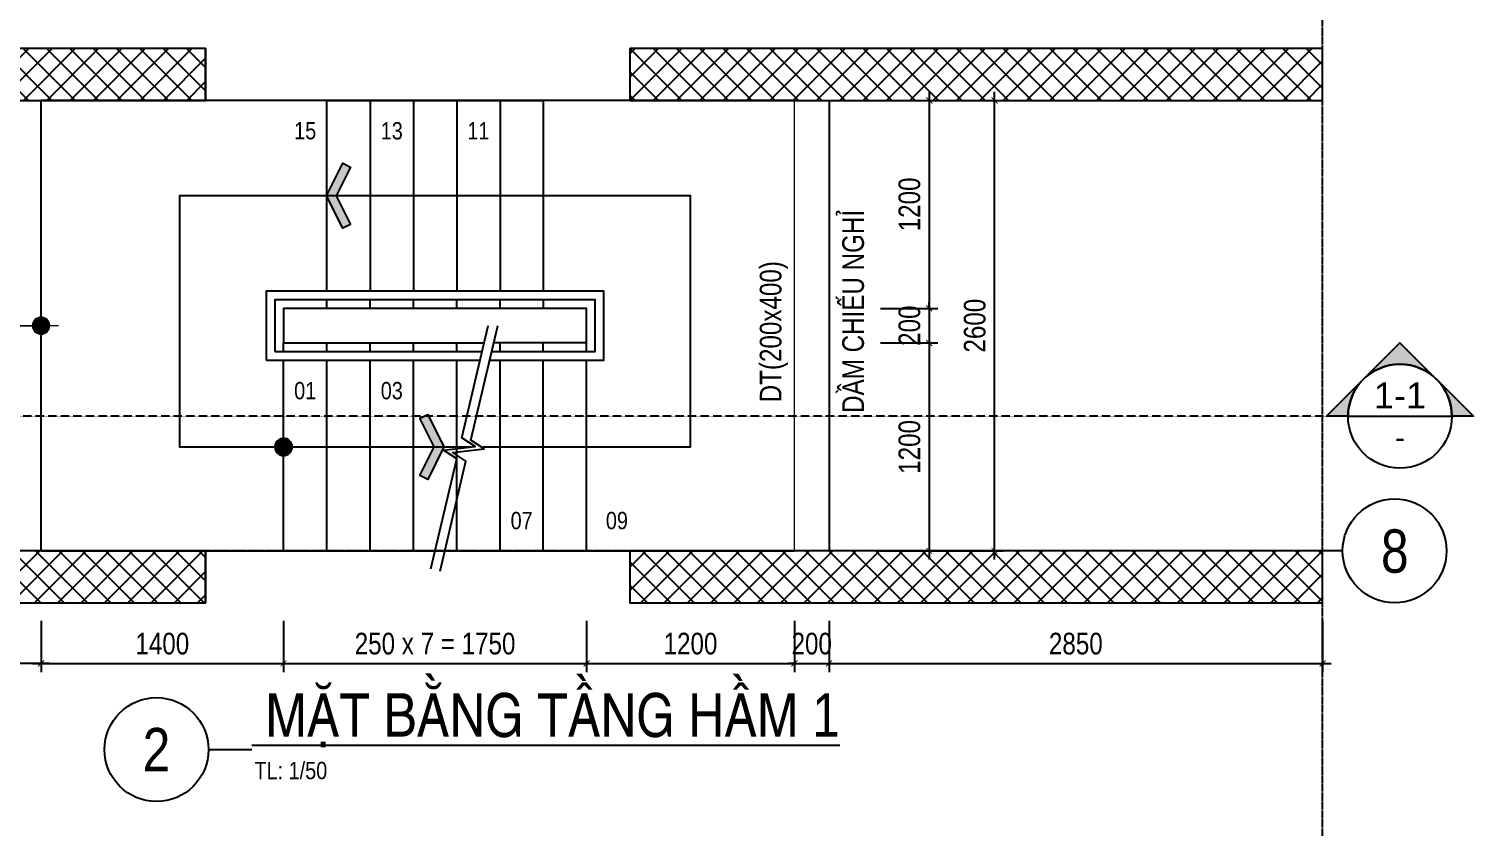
# Model space of a CAD drawing. Header units: millimetres. Extents: x 379264 to 1158416, y -283062 to 356890.
# Drawn here: x 656023 to 664346, y -25424 to -20815 of the extents above; entities that cross this region are included whole.
import ezdxf
from ezdxf.enums import TextEntityAlignment as Align

# ---------------------------------------------------------------- set-up
doc = ezdxf.new("R2010")
doc.units = ezdxf.units.MM
for name, pattern in [('BLOCK A - CHI TIET THANG 1$0$$0$HIDDEN', [0.375, 0.25, -0.125]), ('CENTER', [2, 1.25, -0.25, 0.25, -0.25]), ('HIDDEN', [9.525, 6.35, -3.175])]:
    doc.linetypes.add(name, pattern=pattern)
for name, color, linetype, lineweight in [("'S_General_Hidden_1 Thin", 1, 'HIDDEN', 18), ('MB Ham 1$0$Net Thay khac', 30, 'Continuous', 15), ('tam cap ram', 8, 'Continuous', 5)]:
    doc.layers.add(name, color=color, linetype=linetype, lineweight=lineweight)
for name, color, linetype in [('01PM. TEXT A', 3, 'Continuous'), ('03PM. TEXT C', 1, 'Continuous'), ('05PM. FRAME', 4, 'Continuous'), ('07PM. WACO', 6, 'Continuous'), ('11PM. DIM', 2, 'Continuous'), ('12PM. GRID', 8, 'CENTER'), ('13PM. HATCH', 8, 'Continuous'), ('BLOCK A - CHI TIET THANG 1$0$Dim 50', 1, 'Continuous'), ('BLOCK A - CHI TIET THANG 1$0$Ky hieu Truc', 1, 'Continuous'), ('BLOCK A - CHI TIET THANG 1$0$Number Step', 94, 'Continuous'), ('MB_Cot tang 1$0$Concrete Line', 6, 'Continuous')]:
    doc.layers.add(name, color=color, linetype=linetype)
doc.styles.add('[PMDC2013]STYLE', font='arial.ttf', dxfattribs={"width": 0.8})
doc.styles.add('BLOCK A - CHI TIET THANG 1$0$$0$Title Block Bold', font='VHELVEB_0.TTF')
doc.styles.add('BLOCK A - CHI TIET THANG 1$0$VNI-HelveC', font='VHELVCN_0.TTF')
doc.styles.add('BLOCK A - CHI TIET THANG 1$0$VNI-HelveCB', font='VHELVCB_0.TTF')
doc.dimstyles.new('BLOCK A - CHI TIET THANG 1$0$Dim 50 (A1-A2)', dxfattribs={"dimscale": 50, "dimtxt": 2.5, "dimasz": 0.7, "dimexe": 1, "dimexo": 1, "dimgap": 1, "dimtad": 1, "dimdec": 0, "dimzin": 12, "dimdsep": 46, "dimtxsty": '[PMDC2013]STYLE', "dimblk": 'ARCHTICK', "dimcen": 0, "dimdle": 1, "dimclrd": 2, "dimclre": 2, "dimclrt": 4, "dimadec": 0, "dimazin": 0, "dimtfac": 1, "dimtdec": 0, "dimtix": 1, "dimtmove": 2, "dimatfit": 3, "dimldrblk": 'ARCHTICK', "dimfxl": 1, "dimtolj": 1, "dimtzin": 0, "dimarcsym": 0})
pattern_1 = [(45, (3500, -200), (-67.352, 67.352), []), (135, (3500, -200), (-67.352, -67.352), [])]

# ---------------------------------------------------------------- blocks, each defined once
blk = doc.blocks.new('*U299')
at = {"layer": '13PM. HATCH'}
h = blk.add_hatch(dxfattribs=at)
h.set_pattern_fill('ANSI37', color=256, scale=30, style=0)
h.set_pattern_definition(pattern_1)
h.paths.add_polyline_path([(-250, 50), (-250, -250), (3750, -250), (3750, 50)])
at = {"layer": '07PM. WACO'}
blk.add_lwpolyline([(-250, 50), (-250, -250), (3750, -250), (3750, 50)], close=True, dxfattribs=at)
blk = doc.blocks.new('BLOCK A - CHI TIET THANG 1$0$HTT-Title')
at = {"lineweight": -2}
blk.add_line((6, 0), (11, 0), dxfattribs=at)
at = {"linetype": 'ByBlock', "lineweight": -2}
blk.add_circle((0, 0), 6, dxfattribs=at)
at = {"linetype": 'ByBlock', "lineweight": -2, "style": 'BLOCK A - CHI TIET THANG 1$0$VNI-HelveCB'}
blk.add_attdef('DWG.NAME', text='', height=5, dxfattribs=at).set_placement((11, 0), align=Align.BOTTOM_LEFT)
blk.add_attdef('NUMBER', text='', height=5, dxfattribs=at).set_placement((0, 0), align=Align.MIDDLE_CENTER)
at = {"linetype": 'ByBlock', "lineweight": -2, "style": 'BLOCK A - CHI TIET THANG 1$0$VNI-HelveC'}
blk.add_attdef('SCALE', text='', height=2, dxfattribs=at).set_placement((11.32, -1.41), align=Align.TOP_LEFT)
blk = doc.blocks.new('BLOCK A - CHI TIET THANG 1$0$HTT-Grid')
at = {"layer": '05PM. FRAME', "linetype": 'ByBlock', "lineweight": -2}
blk.add_line((0, -2.5), (0, 0), dxfattribs=at)
blk.add_circle((0, -8.5), 6, dxfattribs=at)
at = {"layer": '03PM. TEXT C', "linetype": 'ByBlock', "lineweight": -2, "style": '[PMDC2013]STYLE', "width": 0.8}
blk.add_attdef('GRID', text='', height=5, dxfattribs=at).set_placement((0, -8.5), align=Align.MIDDLE)
blk = doc.blocks.new('_ArchTick')
at = {"color": 0, "linetype": 'ByBlock', "const_width": 0.15}
blk.add_lwpolyline([(-0.5, -0.5), (0.5, 0.5)], dxfattribs=at)
blk = doc.blocks.new('*D346')
at = {"layer": '11PM. DIM', "color": 2, "lineweight": -2, "transparency": 16777216}
for p, q in [((661599.1, -23878.8), (661599.1, -21178.8)), ((661249.1, -21228.8), (661649.1, -21228.8)), ((661249.1, -23828.8), (661649.1, -23828.8))]:
    blk.add_line(p, q, dxfattribs=at)
at = {"layer": 'Defpoints', "color": 0, "transparency": 16777216}
for p in [(661199.1, -21228.8), (661599.1, -21228.8), (661199.1, -23828.8)]:
    blk.add_point(p, dxfattribs=at)
at = {"layer": '11PM. DIM', "color": 2, "lineweight": -2, "transparency": 16777216, "xscale": 35, "yscale": 35, "zscale": 35}
for p, rotation in [((661599.1, -21228.8), 90), ((661599.1, -23828.8), 270)]:
    blk.add_blockref('_ArchTick', p, dxfattribs=dict(at, rotation=rotation))
at = {"layer": '11PM. DIM', "color": 4, "transparency": 16777216, "insert": (661485.3, -22528.8), "char_height": 125, "attachment_point": 5, "rotation": 90, "style": '[PMDC2013]STYLE'}
blk.add_mtext('\\A1;2600', dxfattribs=at)
blk = doc.blocks.new('*U393')
h = blk.add_hatch(color=256)
edge = h.paths.add_edge_path()
edge.add_line((-600, 0), (-849, 0))
edge.add_line((-849, 0), (0, 849))
edge.add_line((0, 849), (849, 0))
edge.add_line((849, 0), (600, 0))
edge.add_arc((0, 0), 600, 360, 540)
at = {"linetype": 'BLOCK A - CHI TIET THANG 1$0$$0$HIDDEN', "ltscale": 10}
blk.add_line((-600, 0), (-22625, 0), dxfattribs=at)
blk.add_line((-600, 0), (600, 0))
blk.add_lwpolyline([(-600, 0), (-849, 0), (0, 849), (849, 0), (600, 0, 1)], format="xyb", close=True)
blk.add_circle((0, 0), 600)
at = {"style": 'BLOCK A - CHI TIET THANG 1$0$$0$Title Block Bold', "flags": 8}
blk.add_attdef('VIEWNUMBER', text='', height=300, dxfattribs=at).set_placement((0, 0), align=Align.BOTTOM_CENTER)
blk.add_attdef('DRAWINGREFERENCE', text='', height=250, dxfattribs=at).set_placement((0, -120), align=Align.TOP_CENTER)
blk = doc.blocks.new('MB Ham 1$0$Arrow 60')
at = {"linetype": 'ByBlock', "lineweight": -2}
h = blk.add_hatch(color=0, dxfattribs=at)
h.paths.add_polyline_path([(1.875, 0.938), (1.651, 1.385), (0, 0.559), (-1.651, 1.385), (-1.875, 0.938), (0, 0)], flags=17)
h.paths.add_polyline_path([(1.651, 1.385), (1.875, 0.938), (0, 0), (-1.875, 0.938), (-1.651, 1.385), (0, 0.559)])
blk.add_hatch(color=0, dxfattribs=at).paths.add_polyline_path([(1.651, 1.385), (1.875, 0.938), (0, 0), (-1.875, 0.938), (-1.651, 1.385), (0, 0.559)])
at = {"color": 0, "linetype": 'ByBlock', "lineweight": -2}
blk.add_lwpolyline([(1.651, 1.385), (1.875, 0.938), (0, 0), (-1.875, 0.938), (-1.651, 1.385), (0, 0.559)], close=True, dxfattribs=at)
blk = doc.blocks.new('MB Ham 1$0$Dot')
at = {"linetype": 'ByBlock', "lineweight": -2}
h = blk.add_hatch(color=0, dxfattribs=at)
edge = h.paths.add_edge_path()
edge.add_arc((0, 0), 0.5, 0, 360)
at = {"color": 0, "linetype": 'ByBlock', "lineweight": -2}
blk.add_line((0, -1), (0, 1), dxfattribs=at)
blk.add_circle((0, 0), 0.5, dxfattribs=at)
blk = doc.blocks.new('*D347')
at = {"layer": 'BLOCK A - CHI TIET THANG 1$0$Dim 50', "color": 2, "lineweight": -2, "transparency": 16777216}
for p, q in [((661221.9, -21178.8), (661221.9, -22478.8)), ((660939.9, -21228.8), (661271.9, -21228.8)), ((660939.9, -22428.8), (661271.9, -22428.8))]:
    blk.add_line(p, q, dxfattribs=at)
at = {"layer": 'Defpoints', "color": 0, "transparency": 16777216}
for p in [(660889.9, -21228.8), (660889.9, -22428.8), (661221.9, -22428.8)]:
    blk.add_point(p, dxfattribs=at)
at = {"layer": 'BLOCK A - CHI TIET THANG 1$0$Dim 50', "color": 2, "lineweight": -2, "transparency": 16777216, "xscale": 35, "yscale": 35, "zscale": 35}
for p, rotation in [((661221.9, -21228.8), 90), ((661221.9, -22428.8), 270)]:
    blk.add_blockref('_ArchTick', p, dxfattribs=dict(at, rotation=rotation))
at = {"layer": 'BLOCK A - CHI TIET THANG 1$0$Dim 50', "color": 4, "transparency": 16777216, "insert": (661108.1, -21828.8), "char_height": 125, "attachment_point": 5, "rotation": 90, "style": '[PMDC2013]STYLE'}
blk.add_mtext('\\A1;1200', dxfattribs=at)
blk = doc.blocks.new('*D348')
at = {"layer": 'BLOCK A - CHI TIET THANG 1$0$Dim 50', "color": 2, "lineweight": -2, "transparency": 16777216}
for p, q in [((660939.9, -22428.8), (661271.9, -22428.8)), ((661221.9, -22428.8), (661221.9, -22393.8)), ((661221.9, -22428.8), (661221.9, -22628.8)), ((660939.9, -22628.8), (661271.9, -22628.8)), ((661221.9, -22628.8), (661221.9, -22663.8))]:
    blk.add_line(p, q, dxfattribs=at)
at = {"layer": 'Defpoints', "color": 0, "transparency": 16777216}
for p in [(660889.9, -22428.8), (660889.9, -22628.8), (661221.9, -22628.8)]:
    blk.add_point(p, dxfattribs=at)
at = {"layer": 'BLOCK A - CHI TIET THANG 1$0$Dim 50', "color": 2, "lineweight": -2, "transparency": 16777216, "xscale": 35, "yscale": 35, "zscale": 35}
for p, rotation in [((661221.9, -22428.8), 270), ((661221.9, -22628.8), 90)]:
    blk.add_blockref('_ArchTick', p, dxfattribs=dict(at, rotation=rotation))
at = {"layer": 'BLOCK A - CHI TIET THANG 1$0$Dim 50', "color": 4, "transparency": 16777216, "insert": (661108.1, -22528.8), "char_height": 125, "attachment_point": 5, "rotation": 90, "style": '[PMDC2013]STYLE'}
blk.add_mtext('\\A1;200', dxfattribs=at)
blk = doc.blocks.new('*D349')
at = {"layer": 'BLOCK A - CHI TIET THANG 1$0$Dim 50', "color": 2, "lineweight": -2, "transparency": 16777216}
for p, q in [((656093.5, -24232.5), (656093.5, -24528.8)), ((657493.5, -24232.5), (657493.5, -24528.8)), ((656043.5, -24478.8), (657543.5, -24478.8))]:
    blk.add_line(p, q, dxfattribs=at)
at = {"layer": 'Defpoints', "color": 0, "transparency": 16777216}
for p in [(656093.5, -24182.5), (657493.5, -24182.5), (657493.5, -24478.8)]:
    blk.add_point(p, dxfattribs=at)
at = {"layer": 'BLOCK A - CHI TIET THANG 1$0$Dim 50', "color": 2, "lineweight": -2, "transparency": 16777216, "xscale": 35, "yscale": 35, "zscale": 35, "rotation": 180}
blk.add_blockref('_ArchTick', (656093.5, -24478.8), dxfattribs=at)
at = {"layer": 'BLOCK A - CHI TIET THANG 1$0$Dim 50', "color": 2, "lineweight": -2, "transparency": 16777216, "xscale": 35, "yscale": 35, "zscale": 35}
blk.add_blockref('_ArchTick', (657493.5, -24478.8), dxfattribs=at)
at = {"layer": 'BLOCK A - CHI TIET THANG 1$0$Dim 50', "color": 4, "transparency": 16777216, "insert": (656793.5, -24365), "char_height": 125, "attachment_point": 5, "style": '[PMDC2013]STYLE'}
blk.add_mtext('\\A1;1400', dxfattribs=at)
blk = doc.blocks.new('*D350')
at = {"layer": 'BLOCK A - CHI TIET THANG 1$0$Dim 50', "color": 2, "lineweight": -2, "transparency": 16777216}
for p, q in [((660443.5, -24232.5), (660443.5, -24528.8)), ((660643.5, -24232.5), (660643.5, -24528.8)), ((660443.5, -24478.8), (660408.5, -24478.8)), ((660443.5, -24478.8), (660643.5, -24478.8)), ((660643.5, -24478.8), (660678.5, -24478.8))]:
    blk.add_line(p, q, dxfattribs=at)
at = {"layer": 'Defpoints', "color": 0, "transparency": 16777216}
for p in [(660443.5, -24182.5), (660643.5, -24182.5), (660643.5, -24478.8)]:
    blk.add_point(p, dxfattribs=at)
at = {"layer": 'BLOCK A - CHI TIET THANG 1$0$Dim 50', "color": 2, "lineweight": -2, "transparency": 16777216, "xscale": 35, "yscale": 35, "zscale": 35}
blk.add_blockref('_ArchTick', (660443.5, -24478.8), dxfattribs=at)
at = {"layer": 'BLOCK A - CHI TIET THANG 1$0$Dim 50', "color": 2, "lineweight": -2, "transparency": 16777216, "xscale": 35, "yscale": 35, "zscale": 35, "rotation": 180}
blk.add_blockref('_ArchTick', (660643.5, -24478.8), dxfattribs=at)
at = {"layer": 'BLOCK A - CHI TIET THANG 1$0$Dim 50', "color": 4, "transparency": 16777216, "insert": (660543.5, -24365), "char_height": 125, "attachment_point": 5, "style": '[PMDC2013]STYLE'}
blk.add_mtext('\\A1;200', dxfattribs=at)
blk = doc.blocks.new('BLOCK A - CHI TIET THANG 1$0$Number Step')
at = {"color": 0, "linetype": 'ByBlock', "lineweight": -2, "style": 'BLOCK A - CHI TIET THANG 1$0$VNI-HelveCB'}
blk.add_attdef('TEXT', text='', height=2, dxfattribs=at).set_placement((0, 0), align=Align.MIDDLE)
blk = doc.blocks.new('*D351')
at = {"layer": 'BLOCK A - CHI TIET THANG 1$0$Dim 50', "color": 2, "lineweight": -2, "transparency": 16777216}
for p, q in [((660939.9, -22628.8), (661271.9, -22628.8)), ((661221.9, -22578.8), (661221.9, -23878.8)), ((660939.9, -23828.8), (661271.9, -23828.8))]:
    blk.add_line(p, q, dxfattribs=at)
at = {"layer": 'Defpoints', "color": 0, "transparency": 16777216}
for p in [(660889.9, -22628.8), (660889.9, -23828.8), (661221.9, -23828.8)]:
    blk.add_point(p, dxfattribs=at)
at = {"layer": 'BLOCK A - CHI TIET THANG 1$0$Dim 50', "color": 2, "lineweight": -2, "transparency": 16777216, "xscale": 35, "yscale": 35, "zscale": 35}
for p, rotation in [((661221.9, -22628.8), 90), ((661221.9, -23828.8), 270)]:
    blk.add_blockref('_ArchTick', p, dxfattribs=dict(at, rotation=rotation))
at = {"layer": 'BLOCK A - CHI TIET THANG 1$0$Dim 50', "color": 4, "transparency": 16777216, "insert": (661108.1, -23228.8), "char_height": 125, "attachment_point": 5, "rotation": 90, "style": '[PMDC2013]STYLE'}
blk.add_mtext('\\A1;1200', dxfattribs=at)
blk = doc.blocks.new('*D352')
at = {"layer": 'BLOCK A - CHI TIET THANG 1$0$Dim 50', "color": 2, "lineweight": -2, "transparency": 16777216}
for p, q in [((657493.5, -24232.5), (657493.5, -24528.8)), ((659243.5, -24232.5), (659243.5, -24528.8)), ((657443.5, -24478.8), (659293.5, -24478.8))]:
    blk.add_line(p, q, dxfattribs=at)
at = {"layer": 'Defpoints', "color": 0, "transparency": 16777216}
for p in [(657493.5, -24182.5), (659243.5, -24182.5), (659243.5, -24478.8)]:
    blk.add_point(p, dxfattribs=at)
at = {"layer": 'BLOCK A - CHI TIET THANG 1$0$Dim 50', "color": 2, "lineweight": -2, "transparency": 16777216, "xscale": 35, "yscale": 35, "zscale": 35, "rotation": 180}
blk.add_blockref('_ArchTick', (657493.5, -24478.8), dxfattribs=at)
at = {"layer": 'BLOCK A - CHI TIET THANG 1$0$Dim 50', "color": 2, "lineweight": -2, "transparency": 16777216, "xscale": 35, "yscale": 35, "zscale": 35}
blk.add_blockref('_ArchTick', (659243.5, -24478.8), dxfattribs=at)
at = {"layer": 'BLOCK A - CHI TIET THANG 1$0$Dim 50', "color": 4, "transparency": 16777216, "insert": (658368.5, -24365), "char_height": 125, "attachment_point": 5, "style": '[PMDC2013]STYLE'}
blk.add_mtext('\\A1;250 x 7 = 1750', dxfattribs=at)
blk = doc.blocks.new('*D353')
at = {"layer": 'BLOCK A - CHI TIET THANG 1$0$Dim 50', "color": 2, "lineweight": -2, "transparency": 16777216}
for p, q in [((659243.5, -24232.5), (659243.5, -24528.8)), ((660443.5, -24232.5), (660443.5, -24528.8)), ((659193.5, -24478.8), (660493.5, -24478.8))]:
    blk.add_line(p, q, dxfattribs=at)
at = {"layer": 'Defpoints', "color": 0, "transparency": 16777216}
for p in [(659243.5, -24182.5), (660443.5, -24182.5), (660443.5, -24478.8)]:
    blk.add_point(p, dxfattribs=at)
at = {"layer": 'BLOCK A - CHI TIET THANG 1$0$Dim 50', "color": 2, "lineweight": -2, "transparency": 16777216, "xscale": 35, "yscale": 35, "zscale": 35, "rotation": 180}
blk.add_blockref('_ArchTick', (659243.5, -24478.8), dxfattribs=at)
at = {"layer": 'BLOCK A - CHI TIET THANG 1$0$Dim 50', "color": 2, "lineweight": -2, "transparency": 16777216, "xscale": 35, "yscale": 35, "zscale": 35}
blk.add_blockref('_ArchTick', (660443.5, -24478.8), dxfattribs=at)
at = {"layer": 'BLOCK A - CHI TIET THANG 1$0$Dim 50', "color": 4, "transparency": 16777216, "insert": (659843.5, -24365), "char_height": 125, "attachment_point": 5, "style": '[PMDC2013]STYLE'}
blk.add_mtext('\\A1;1200', dxfattribs=at)
blk = doc.blocks.new('*D354')
at = {"layer": 'BLOCK A - CHI TIET THANG 1$0$Dim 50', "color": 2, "lineweight": -2, "transparency": 16777216}
for p, q in [((655593.5, -24232.5), (655593.5, -24528.8)), ((656093.5, -24232.5), (656093.5, -24528.8)), ((656143.5, -24478.8), (655543.5, -24478.8))]:
    blk.add_line(p, q, dxfattribs=at)
at = {"layer": 'Defpoints', "color": 0, "transparency": 16777216}
for p in [(655593.5, -24182.5), (656093.5, -24182.5), (655593.5, -24478.8)]:
    blk.add_point(p, dxfattribs=at)
at = {"layer": 'BLOCK A - CHI TIET THANG 1$0$Dim 50', "color": 2, "lineweight": -2, "transparency": 16777216, "xscale": 35, "yscale": 35, "zscale": 35, "rotation": 180}
blk.add_blockref('_ArchTick', (655593.5, -24478.8), dxfattribs=at)
at = {"layer": 'BLOCK A - CHI TIET THANG 1$0$Dim 50', "color": 2, "lineweight": -2, "transparency": 16777216, "xscale": 35, "yscale": 35, "zscale": 35}
blk.add_blockref('_ArchTick', (656093.5, -24478.8), dxfattribs=at)
at = {"layer": 'BLOCK A - CHI TIET THANG 1$0$Dim 50', "color": 4, "transparency": 16777216, "insert": (655843.5, -24365), "char_height": 125, "attachment_point": 5, "style": '[PMDC2013]STYLE'}
blk.add_mtext('\\A1;500', dxfattribs=at)
blk = doc.blocks.new('*D355')
at = {"layer": 'BLOCK A - CHI TIET THANG 1$0$Dim 50', "color": 2, "lineweight": -2, "transparency": 16777216}
for p, q in [((660643.5, -24232.5), (660643.5, -24528.8)), ((663493.5, -24232.5), (663493.5, -24528.8)), ((660593.5, -24478.8), (663543.5, -24478.8))]:
    blk.add_line(p, q, dxfattribs=at)
at = {"layer": 'Defpoints', "color": 0, "transparency": 16777216}
for p in [(660643.5, -24182.5), (663493.5, -24182.5), (663493.5, -24478.8)]:
    blk.add_point(p, dxfattribs=at)
at = {"layer": 'BLOCK A - CHI TIET THANG 1$0$Dim 50', "color": 2, "lineweight": -2, "transparency": 16777216, "xscale": 35, "yscale": 35, "zscale": 35, "rotation": 180}
blk.add_blockref('_ArchTick', (660643.5, -24478.8), dxfattribs=at)
at = {"layer": 'BLOCK A - CHI TIET THANG 1$0$Dim 50', "color": 2, "lineweight": -2, "transparency": 16777216, "xscale": 35, "yscale": 35, "zscale": 35}
blk.add_blockref('_ArchTick', (663493.5, -24478.8), dxfattribs=at)
at = {"layer": 'BLOCK A - CHI TIET THANG 1$0$Dim 50', "color": 4, "transparency": 16777216, "insert": (662068.5, -24365), "char_height": 125, "attachment_point": 5, "style": '[PMDC2013]STYLE'}
blk.add_mtext('\\A1;2850', dxfattribs=at)
blk = doc.blocks.new('*U300')
at = {"layer": '13PM. HATCH'}
h = blk.add_hatch(dxfattribs=at)
h.set_pattern_fill('ANSI37', color=256, scale=30, style=0)
h.set_pattern_definition(pattern_1)
h.paths.add_polyline_path([(-250, 50), (-250, -250), (3750, -250), (3750, 50)])
at = {"layer": '07PM. WACO'}
blk.add_lwpolyline([(-250, 50), (-250, -250), (3750, -250), (3750, 50)], close=True, dxfattribs=at)
blk = doc.blocks.new('*U301')
at = {"layer": '13PM. HATCH'}
h = blk.add_hatch(dxfattribs=at)
h.set_pattern_fill('ANSI37', color=256, scale=30, style=0)
h.set_pattern_definition(pattern_1)
h.paths.add_polyline_path([(-250, 50), (-250, -250), (3750, -250), (3750, 50)])
at = {"layer": '07PM. WACO'}
blk.add_lwpolyline([(-250, 50), (-250, -250), (3750, -250), (3750, 50)], close=True, dxfattribs=at)

msp = doc.modelspace()

# ---------------------------------------------------------------- linework, layer by layer
at = {"layer": "'S_General_Hidden_1 Thin"}
msp.add_line((660443.51, -23828.81), (660443.51, -21228.81), dxfattribs=at)
at = {"layer": '05PM. FRAME', "ltscale": 0.25}
for p, q in [((660443.51, -21228.81), (656093.51, -21228.81)), ((660643.51, -21228.81), (660643.51, -23828.81)), ((656093.51, -23828.81), (660443.51, -23828.81))]:
    msp.add_line(p, q, dxfattribs=at)
at = {"layer": '12PM. GRID', "ltscale": 3}
for p, q in [((663493.5, -29472.52), (663493.5, -2302.33)), ((663484.29, -23828.81), (652881.76, -23828.81))]:
    msp.add_line(p, q, dxfattribs=at)
at = {"layer": '13PM. HATCH'}
for p, q in [((657993.51, -21228.81), (657993.51, -22328.81)), ((658243.51, -21228.81), (658243.51, -22328.81)), ((658493.51, -21228.81), (658493.51, -22328.81)), ((658743.51, -21228.81), (658743.51, -22328.81)), ((659243.51, -22628.81), (658708.13, -22628.81))]:
    msp.add_line(p, q, dxfattribs=at)
for points in [[(656093.51, -23828.81), (656093.51, -21228.81)], [(657743.51, -22328.81), (657743.51, -21228.81), (658993.51, -21228.81), (658993.51, -22328.81)], [(658643.8, -23228.81), (659843.51, -23228.81), (659843.51, -21778.81), (656893.51, -21778.81), (656893.51, -23228.81), (658572.58, -23228.81)], [(658684.53, -22728.81), (659343.51, -22728.81), (659343.51, -22328.81), (657393.51, -22328.81), (657393.51, -22728.81)], [(658696.33, -22678.81), (659293.51, -22678.81), (659293.51, -22378.81), (657443.51, -22378.81), (657443.51, -22678.76)], [(658993.51, -22378.81), (658993.51, -22428.81), (657743.51, -22428.81), (657743.51, -22378.81)], [(657993.51, -22428.81), (657993.51, -22378.81)], [(658243.51, -22428.81), (658243.51, -22378.81)], [(658493.51, -22428.81), (658493.51, -22378.81)], [(658743.51, -22428.81), (658743.51, -22378.81)], [(659243.51, -22628.81), (659243.51, -22428.81), (657493.51, -22428.81), (657493.51, -22628.81), (658652.25, -22628.81)], [(658344.49, -23932.68), (658494.5, -23297.14), (658418.11, -23247.01), (658599.6, -23225.63), (658523.21, -23175.49), (658675.85, -22528.81)], [(658397.07, -23946.69), (658547.07, -23311.16), (658470.69, -23261.02), (658652.17, -23239.64), (658575.79, -23189.5), (658731.73, -22528.81)], [(657493.51, -22678.81), (657493.51, -22628.81)], [(657493.51, -22678.81), (657493.51, -22628.81)], [(657743.51, -22678.81), (657743.51, -22628.81)], [(657993.51, -22678.81), (657993.51, -22628.81)], [(658243.51, -22678.81), (658243.51, -22628.81)], [(658493.51, -22678.81), (658493.51, -22628.81)], [(658743.51, -22678.81), (658743.51, -22628.81)], [(658993.51, -22678.81), (658993.51, -22628.81)], [(659243.51, -22678.81), (659243.51, -22628.81)], [(657443.51, -22678.81), (658640.45, -22678.81)], [(657393.51, -22728.81), (658628.64, -22728.81)], [(657493.51, -23828.81), (657493.51, -22728.81)], [(657493.51, -23828.81), (657493.51, -22728.81)], [(657743.51, -23828.81), (657743.51, -22728.81)], [(657993.51, -23828.81), (657993.51, -22728.81)], [(658243.51, -23828.81), (658243.51, -22728.81)], [(658493.51, -23828.81), (658493.51, -22728.81)], [(658743.51, -23828.81), (658743.51, -22728.81)], [(658993.51, -23828.81), (658993.51, -22728.81)], [(659243.51, -23828.81), (659243.51, -22728.81)]]:
    msp.add_lwpolyline(points, dxfattribs=at)
at = {"layer": 'MB Ham 1$0$Net Thay khac'}
msp.add_lwpolyline([(656093.51, -22528.81), (655593.51, -22528.81)], dxfattribs=at)
at = {"layer": 'MB_Cot tang 1$0$Concrete Line'}
for p, q in [((657043.5, -20928.81), (657043.5, -21228.81)), ((659493.5, -20928.81), (659493.5, -21228.81)), ((657043.5, -23828.81), (657043.5, -24128.81)), ((659493.5, -23828.81), (659493.5, -24128.81))]:
    msp.add_line(p, q, dxfattribs=at)
at = {"layer": 'tam cap ram'}
for p, q in [((657993.5, -21228.81), (657993.5, -22328.81)), ((658243.5, -21228.81), (658243.5, -22328.81)), ((658493.5, -21228.81), (658493.5, -22328.81)), ((658743.5, -21228.81), (658743.5, -22328.81)), ((659243.5, -22628.81), (658708.12, -22628.81))]:
    msp.add_line(p, q, dxfattribs=at)
for points in [[(654543.49, -23828.81), (660443.5, -23828.81), (660443.5, -21228.81), (654543.49, -21228.81)], [(656093.5, -23828.81), (656093.5, -21228.81)], [(657043.5, -21228.81), (659493.5, -21228.81)], [(657743.5, -22328.81), (657743.5, -21228.81), (658993.5, -21228.81), (658993.5, -22328.81)], [(658643.8, -23228.81), (659843.5, -23228.81), (659843.5, -21778.81), (656893.5, -21778.81), (656893.5, -23228.81), (658572.57, -23228.81)], [(658684.52, -22728.81), (659343.5, -22728.81), (659343.5, -22328.81), (657393.5, -22328.81), (657393.5, -22728.81)], [(658696.32, -22678.81), (659293.5, -22678.81), (659293.5, -22378.81), (657443.5, -22378.81), (657443.5, -22678.76)], [(658993.5, -22378.81), (658993.5, -22428.81), (657743.5, -22428.81), (657743.5, -22378.81)], [(657993.5, -22428.81), (657993.5, -22378.81)], [(658243.5, -22428.81), (658243.5, -22378.81)], [(658493.5, -22428.81), (658493.5, -22378.81)], [(658743.5, -22428.81), (658743.5, -22378.81)], [(659243.5, -22628.81), (659243.5, -22428.81), (657493.5, -22428.81), (657493.5, -22628.81), (658652.24, -22628.81)], [(655593.5, -22528.81), (656093.5, -22528.81)], [(658344.48, -23932.68), (658494.49, -23297.14), (658418.11, -23247.01), (658599.59, -23225.63), (658523.21, -23175.49), (658675.84, -22528.81)], [(658397.06, -23946.69), (658547.06, -23311.16), (658470.68, -23261.02), (658652.16, -23239.64), (658575.78, -23189.5), (658731.72, -22528.81)], [(657493.5, -22678.81), (657493.5, -22628.81)], [(657493.5, -22678.81), (657493.5, -22628.81)], [(657743.5, -22678.81), (657743.5, -22628.81)], [(657993.5, -22678.81), (657993.5, -22628.81)], [(658243.5, -22678.81), (658243.5, -22628.81)], [(658493.5, -22678.81), (658493.5, -22628.81)], [(658743.5, -22678.81), (658743.5, -22628.81)], [(658993.5, -22678.81), (658993.5, -22628.81)], [(659243.5, -22678.81), (659243.5, -22628.81)], [(657443.5, -22678.81), (658640.44, -22678.81)], [(657393.5, -22728.81), (658628.64, -22728.81)], [(657493.5, -23828.81), (657493.5, -22728.81)], [(657493.5, -23828.81), (657493.5, -22728.81)], [(657743.5, -23828.81), (657743.5, -22728.81)], [(657993.5, -23828.81), (657993.5, -22728.81)], [(658243.5, -23828.81), (658243.5, -22728.81)], [(658493.5, -23828.81), (658493.5, -22728.81)], [(658743.5, -23828.81), (658743.5, -22728.81)], [(658993.5, -23828.81), (658993.5, -22728.81)], [(659243.5, -23828.81), (659243.5, -22728.81)]]:
    msp.add_lwpolyline(points, dxfattribs=at)

# ---------------------------------------------------------------- block references
at = {"layer": '01PM. TEXT A'}
ref = msp.add_blockref('BLOCK A - CHI TIET THANG 1$0$HTT-Title', (656759.71, -24976), dxfattribs=dict(at, xscale=50, yscale=50, zscale=50))
ref.add_attrib('NUMBER', '2', dxfattribs={"layer": '0', "color": 0, "linetype": 'ByBlock', "lineweight": -2, "height": 250, "style": 'BLOCK A - CHI TIET THANG 1$0$VNI-HelveCB'}).set_placement((656759.71, -24976), align=Align.MIDDLE_CENTER)
ref.add_attrib('DWG.NAME', '%%u MAËT BAÈNG TAÀNG HAÀM 1', dxfattribs={"layer": '0', "color": 3, "linetype": 'ByBlock', "lineweight": -2, "height": 250, "style": 'BLOCK A - CHI TIET THANG 1$0$VNI-HelveCB'}).set_placement((657309.71, -24976), align=Align.BOTTOM_LEFT)
ref.add_attrib('SCALE', 'TL: 1/50', dxfattribs={"layer": '0', "color": 0, "linetype": 'ByBlock', "lineweight": -2, "height": 100, "style": 'BLOCK A - CHI TIET THANG 1$0$VNI-HelveC'}).set_placement((657325.48, -25046.68), align=Align.TOP_LEFT)
at = {"layer": '07PM. WACO'}
ref = msp.add_blockref('*U393', (663940.29, -23051.61), dxfattribs=dict(at, xscale=0.5, yscale=0.5, zscale=0.5))
ref.add_attrib('VIEWNUMBER', '1-1', dxfattribs={"layer": '0', "height": 150, "style": 'BLOCK A - CHI TIET THANG 1$0$$0$Title Block Bold'}).set_placement((663940.29, -23051.61), align=Align.BOTTOM_CENTER)
ref.add_attrib('DRAWINGREFERENCE', '-', dxfattribs={"layer": '0', "height": 125, "style": 'BLOCK A - CHI TIET THANG 1$0$$0$Title Block Bold'}).set_placement((663940.29, -23111.61), align=Align.TOP_CENTER)
at = {"layer": '13PM. HATCH'}
for name, p, xscale, yscale, zscale, rotation in [('MB Ham 1$0$Arrow 60', (657742.29, -21778.81), 100, 100, 100, 270), ('MB Ham 1$0$Arrow 60', (658419.72, -23228.81), 100.0000000000002, 100.0000000000002, 100.0000000000002, 90), ('MB Ham 1$0$Dot', (657493.51, -23228.81), -100.0000000000003, 100.0000000000003, 100, 270)]:
    msp.add_blockref(name, p, dxfattribs=dict(at, xscale=xscale, yscale=yscale, zscale=zscale, rotation=rotation))
at = {"layer": 'BLOCK A - CHI TIET THANG 1$0$Ky hieu Truc'}
ref = msp.add_blockref('BLOCK A - CHI TIET THANG 1$0$HTT-Grid', (663484.29, -23828.81), dxfattribs=dict(at, xscale=50.00000000000003, yscale=50.00000000000003, zscale=50.00000000000003, rotation=90))
ref.add_attrib('GRID', '8', dxfattribs={"layer": '0', "linetype": 'ByBlock', "lineweight": -2, "height": 250, "style": 'BLOCK A - CHI TIET THANG 1$0$VNI-HelveC'}).set_placement((663910.29, -23829.81), align=Align.MIDDLE)
at = {"layer": 'BLOCK A - CHI TIET THANG 1$0$Number Step', "xscale": 50, "yscale": 50, "zscale": 50}
for p, values in [((657618.51, -21403.81), {'TEXT': '15'}), ((658118.51, -21403.81), {'TEXT': '13'}), ((658618.51, -21403.81), {'TEXT': '11'}), ((657618.51, -22903.81), {'TEXT': '01'}), ((658118.51, -22903.81), {'TEXT': '03'}), ((658868.51, -23653.81), {'TEXT': '07'}), ((659418.51, -23653.81), {'TEXT': '09'})]:
    msp.add_blockref('BLOCK A - CHI TIET THANG 1$0$Number Step', p, dxfattribs=at).add_auto_attribs(values)
at = {"layer": 'MB_Cot tang 1$0$Concrete Line'}
for name, p in [('*U299', (653293.5, -20978.81)), ('*U300', (659743.5, -20978.81)), ('*U301', (653293.5, -23878.81)), ('*U299', (659743.5, -23878.81))]:
    msp.add_blockref(name, p, dxfattribs=at)
at = {"layer": 'tam cap ram'}
for name, p, xscale, yscale, zscale, rotation in [('MB Ham 1$0$Arrow 60', (657742.28, -21778.81), 100, 100, 100, 270), ('MB Ham 1$0$Dot', (656093.5, -22528.81), -100.0000000000003, 100.0000000000003, 100, 90), ('MB Ham 1$0$Arrow 60', (658419.72, -23228.81), 100.0000000000002, 100.0000000000002, 100.0000000000002, 90), ('MB Ham 1$0$Dot', (657493.5, -23228.81), -100.0000000000003, 100.0000000000003, 100, 270)]:
    msp.add_blockref(name, p, dxfattribs=dict(at, xscale=xscale, yscale=yscale, zscale=zscale, rotation=rotation))

# ---------------------------------------------------------------- texts
at = {"layer": '01PM. TEXT A', "style": '[PMDC2013]STYLE', "width": 0.8}
for s, p in [('DẦM CHIẾU NGHỈ ', (660845.01, -23032.29, -0.01)), ('DT(200x400)', (660368.57, -22971.41, -0.01))]:
    msp.add_text(s, height=125, rotation=90, dxfattribs=at).set_placement(p)

# ---------------------------------------------------------------- dimensions: what is measured, and where the dimension line sits
at = {"layer": '11PM. DIM'}
dim = msp.add_linear_dim(base=(661599.08, -21228.81), p1=(661199.08, -23828.81), p2=(661199.08, -21228.81), angle=90, dimstyle='BLOCK A - CHI TIET THANG 1$0$Dim 50 (A1-A2)', dxfattribs=at)
dim.commit()
dim.dimension.update_dxf_attribs({"geometry": '*D346', "text_midpoint": (661485.26, -22528.81)})
at = {"layer": 'BLOCK A - CHI TIET THANG 1$0$Dim 50'}
for base, p1, p2, picture, middle in [((661221.9, -22428.81), (660889.93, -21228.81), (660889.93, -22428.81), '*D347', (661108.08, -21828.81)), ((661221.9, -22628.81), (660889.93, -22428.81), (660889.93, -22628.81), '*D348', (661108.08, -22528.81)), ((661221.9, -23828.81), (660889.93, -22628.81), (660889.93, -23828.81), '*D351', (661108.08, -23228.81))]:
    dim = msp.add_linear_dim(base=base, p1=p1, p2=p2, angle=90, dimstyle='BLOCK A - CHI TIET THANG 1$0$Dim 50 (A1-A2)', dxfattribs=at)
    dim.commit()
    dim.dimension.update_dxf_attribs({"geometry": picture, "text_midpoint": middle})
dim = msp.add_linear_dim(base=(659243.51, -24478.81), p1=(657493.51, -24182.54), p2=(659243.51, -24182.54), text='250 x 7 = <>', dimstyle='BLOCK A - CHI TIET THANG 1$0$Dim 50 (A1-A2)', dxfattribs=at)
dim.commit()
dim.dimension.update_dxf_attribs({"geometry": '*D352', "text_midpoint": (658368.51, -24364.99)})
for base, p1, p2, picture, middle in [((655593.51, -24478.81), (656093.51, -24182.54), (655593.51, -24182.54), '*D354', (655843.51, -24364.99)), ((657493.51, -24478.81), (656093.51, -24182.54), (657493.51, -24182.54), '*D349', (656793.51, -24364.99)), ((660443.51, -24478.81), (659243.51, -24182.54), (660443.51, -24182.54), '*D353', (659843.51, -24364.99)), ((660643.51, -24478.81), (660443.51, -24182.54), (660643.51, -24182.54), '*D350', (660543.51, -24364.99)), ((663493.5, -24478.81), (660643.51, -24182.54), (663493.5, -24182.54), '*D355', (662068.5, -24364.99))]:
    dim = msp.add_linear_dim(base=base, p1=p1, p2=p2, dimstyle='BLOCK A - CHI TIET THANG 1$0$Dim 50 (A1-A2)', dxfattribs=at)
    dim.commit()
    dim.dimension.update_dxf_attribs({"geometry": picture, "text_midpoint": middle})

doc.saveas('drawing.dxf')
